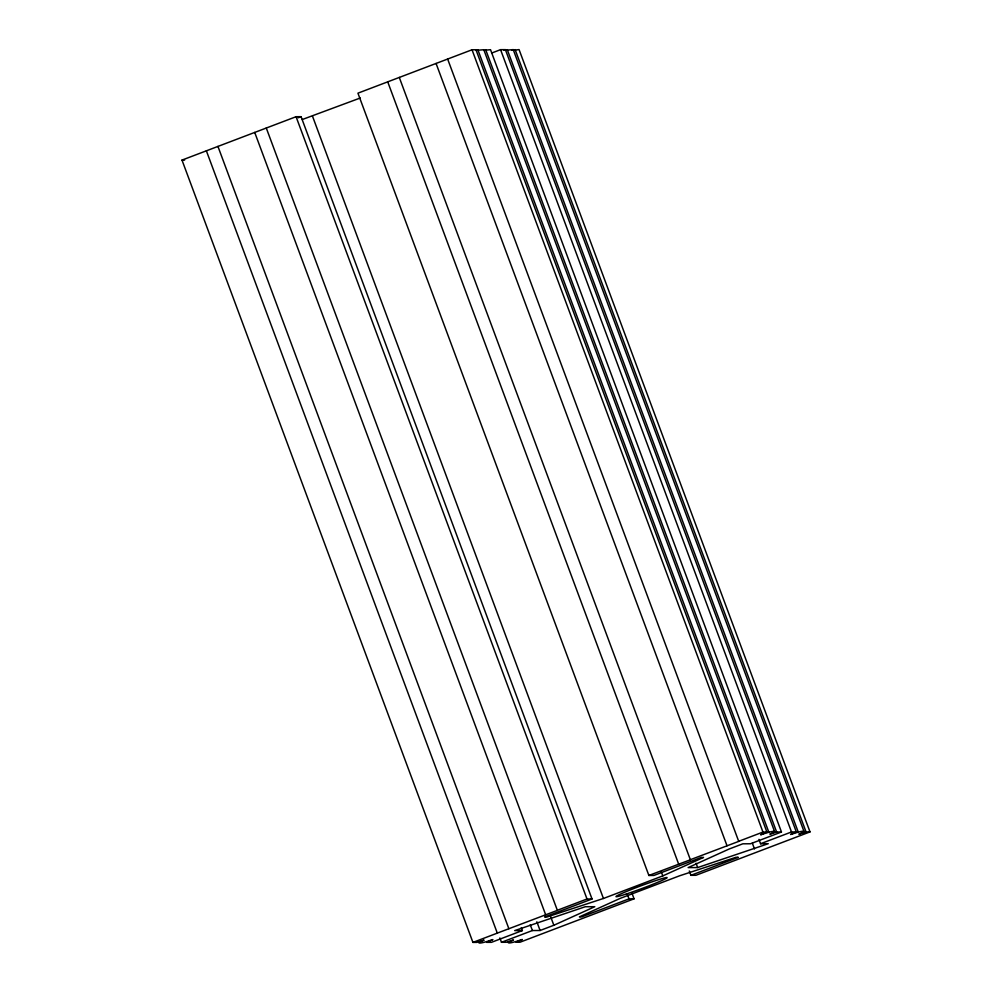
<?xml version="1.0" encoding="UTF-8"?>
<svg xmlns="http://www.w3.org/2000/svg" width="992" height="992" viewBox="0 0 992 992"><rect width="100%" height="100%" fill="white"/><g stroke="black" fill="none" stroke-linecap="round" stroke-linejoin="round"><path stroke-width="1.49" d="M499.856 937.936L501.468 942.301L532.406 930.533L540.094 930.496L553.846 925.263L594.803 906.7L585.268 906.738L514.687 930.595L522.375 930.558L521.296 927.656M266.29 128.03L217.942 146.419L508.871 928.723L557.38 910.371L266.29 128.03L296.075 116.709L301.084 116.684L592.026 898.988L544.658 917.005L546.927 916.992L603.434 898.479L662.817 875.886L703.539 857.423L701.27 857.435L653.902 875.452L648.88 875.465L357.938 93.174L399.292 77.438L690.382 859.779L648.88 875.465M503.924 50.22L505.399 49.65L796.328 831.953C779.538 839.108 805.02 828.518 804.177 831.928L513.236 49.625L505.746 50.22M476.259 50.356L483.811 49.724L774.752 832.028L769.842 834.16L776.637 832.028L781.46 832.003L490.532 49.699L484.17 50.294M511.674 50.22L513.236 49.625M690.234 859.742L738.73 841.39L447.64 59.049L472.018 49.774L475.974 49.761L766.915 832.065C748.91 839.691 775.335 828.655 774.752 832.028M804.177 831.928L798.845 834.21L806.05 831.916L810.005 831.904L519.076 49.6L513.521 50.22M522.375 930.558L491.437 942.338L486.601 942.35C504.606 934.712 478.169 945.76 478.764 942.375L484.096 940.094L476.879 942.388L472.924 942.4L181.995 160.096L217.942 146.419M399.292 77.438L447.64 59.049M298.22 117.775L301.084 116.684M302.349 119.499L360.294 97.997M492.131 52.874L500.563 49.662L505.399 49.65M472.924 942.4L508.871 928.723M557.219 910.334L587.004 899L592.026 898.988M738.581 841.352L762.96 832.077L766.915 832.065M781.46 832.003L750.522 843.77L742.847 843.808L729.083 849.04L688.126 867.603L697.674 867.566L768.254 843.708L760.566 843.733L758.942 839.381M760.566 843.733L791.504 831.966L796.328 831.953M631.904 893.023L634.062 898.826L629.04 898.851L581.672 916.868L579.39 916.881L620.112 898.417L679.508 875.824L736.002 857.299L738.284 857.299L690.916 875.316L689.291 870.964M634.062 898.826L519.982 942.226L516.026 942.239C534.031 934.6 507.594 945.649 508.177 942.276L513.509 939.982L506.304 942.276L501.468 942.301M810.005 831.904L695.925 875.291L690.916 875.316M181.995 160.096L184.624 160.084M515.121 49.612L806.05 831.916M507.272 49.637L798.213 831.941M500.563 49.662L791.504 831.966M485.696 49.724L776.637 832.028M477.859 49.749L768.788 832.052M472.018 49.774L762.96 832.077M752.333 843.138L754.49 848.941M436.071 63.451L727.012 845.742M696.049 863.214L697.674 867.566M387.723 81.84L678.664 864.144M661.193 871.534L662.817 875.886M627.415 894.499L629.04 898.851M312.492 116.176L603.434 898.479M296.075 116.709L587.004 899M550.61 916.558L553.846 925.263M254.721 132.432L545.65 914.736M536.858 921.791L540.094 930.496M530.249 924.718L532.406 930.533M206.373 150.821L497.302 933.125M626.46 893.953A27.367 1.438 -20.4 0 0 666.996 877.846A27.367 1.438 -20.4 0 0 630.937 889.663A27.367 1.438 -20.4 0 0 626.46 893.953"/></g></svg>
